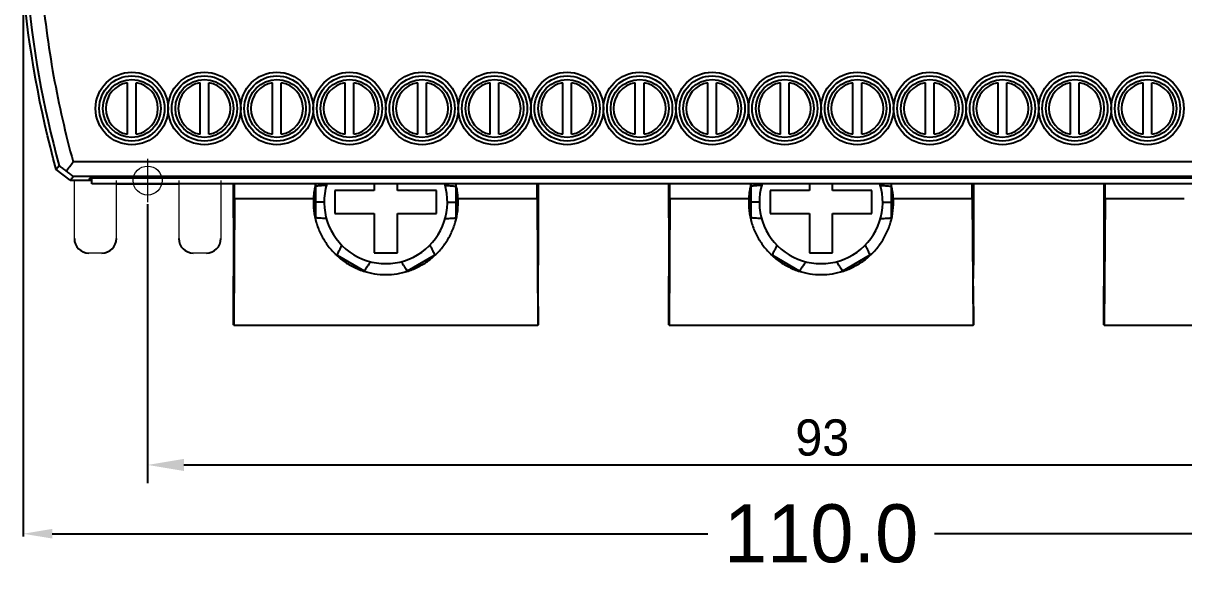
# Model space of a CAD drawing. Header units: millimetres. Extents: x 107 to 2900, y 85 to 3996.
# Drawn here: x 2151 to 2231, y 3603.1 to 3640.9 of the extents above; entities that cross this region are included whole.
import ezdxf
from ezdxf.lldxf.tags import DXFTag

# ---------------------------------------------------------------- set-up
doc = ezdxf.new("R2010")
doc.units = ezdxf.units.MM
doc.layers.add('2', color=7, linetype='Continuous')
doc.styles.get("Standard").update_dxf_attribs({"font": 'BareunDotumPro1.ttf'})
tags = doc.linetypes.add('ACAD_ISO03W100', pattern=[30, 12, -18]).pattern_tags.tags
tags[6:7] = [DXFTag(74, 4), DXFTag(75, 0), DXFTag(340, '0'), DXFTag(46, 1.0), DXFTag(50, 0.0), DXFTag(44, 0.0), DXFTag(45, 0.0)]
tags[4:5] = [DXFTag(74, 4), DXFTag(75, 0), DXFTag(340, '0'), DXFTag(46, 1.0), DXFTag(50, 0.0), DXFTag(44, 0.0), DXFTag(45, 0.0)]
doc.dimstyles.new('ISO-25', dxfattribs={"dimtxt": 2.5, "dimasz": 2.5, "dimexe": 1.25, "dimexo": 0.625, "dimtad": 1, "dimtxsty": 'Standard', "dimcen": 2.5, "dimadec": 0, "dimazin": 0, "dimtfac": 1, "dimtmove": 0, "dimatfit": 3, "dimfxl": 0, "dimarcsym": 0})
doc.dimstyles.get("Standard").update_dxf_attribs({"dimtxt": 4, "dimasz": 2, "dimexe": 0.2, "dimexo": 1, "dimgap": 0.09, "dimtad": 0, "dimtoh": 1, "dimdec": 1, "dimzin": 0, "dimdsep": 46, "dimtxsty": 'Standard', "dimcen": -3, "dimadec": 0, "dimazin": 0, "dimtfac": 1, "dimtdec": 1, "dimtofl": 0, "dimtmove": 0, "dimatfit": 3, "dimfxl": 0, "dimtolj": 1, "dimtzin": 0, "dimarcsym": 0})

# ---------------------------------------------------------------- blocks, each defined once
blk = doc.blocks.new('*D39')
at = {"color": 0, "lineweight": -2}
for p, q in [((2151.003, 3642.481), (2151.003, 3605.541)), ((2260.991, 3642.615), (2260.991, 3605.541)), ((2153.003, 3605.741), (2198.193, 3605.741)), ((2258.991, 3605.741), (2213.801, 3605.741))]:
    blk.add_line(p, q, dxfattribs=at)
at = {"color": 0}
for points in [[(2153.003, 3606.074), (2153.003, 3605.408), (2151.003, 3605.741)], [(2258.991, 3605.408), (2258.991, 3606.074), (2260.991, 3605.741)]]:
    blk.add_solid(points, dxfattribs=at)
at = {"layer": 'Defpoints', "color": 0}
for p in [(2151.003, 3643.481), (2260.991, 3643.615), (2260.991, 3605.741)]:
    blk.add_point(p, dxfattribs=at)
at = {"color": 0, "insert": (2205.997, 3605.741), "char_height": 4, "attachment_point": 5}
blk.add_mtext('\\A1;110.0', dxfattribs=at)
blk = doc.blocks.new('*D53')
at = {"color": 0, "lineweight": -2}
for p, q in [((2159.577, 3628.468), (2159.577, 3609.235)), ((2252.574, 3627.99), (2252.574, 3609.235)), ((2162.077, 3610.485), (2250.074, 3610.485))]:
    blk.add_line(p, q, dxfattribs=at)
at = {"color": 0}
for points in [[(2162.077, 3610.902), (2162.077, 3610.068), (2159.577, 3610.485)], [(2250.074, 3610.068), (2250.074, 3610.902), (2252.574, 3610.485)]]:
    blk.add_solid(points, dxfattribs=at)
at = {"layer": 'Defpoints', "color": 0}
for p in [(2159.577, 3629.093), (2252.574, 3628.615), (2252.574, 3610.485)]:
    blk.add_point(p, dxfattribs=at)
at = {"color": 0, "insert": (2206.076, 3612.36), "char_height": 2.5, "attachment_point": 5}
blk.add_mtext('93', dxfattribs=at)

msp = doc.modelspace()

# ---------------------------------------------------------------- linework, layer by layer
at = {"color": 7, "linetype": 'Continuous'}
for p, q in [((2158.191, 3633.29), (2158.191, 3636.84)), ((2158.791, 3633.29), (2158.791, 3636.84)), ((2163.191, 3633.29), (2163.191, 3636.84)), ((2163.791, 3633.29), (2163.791, 3636.84)), ((2168.191, 3633.29), (2168.191, 3636.84)), ((2168.791, 3633.29), (2168.791, 3636.84)), ((2173.191, 3633.29), (2173.191, 3636.84)), ((2173.791, 3633.29), (2173.791, 3636.84)), ((2178.191, 3633.29), (2178.191, 3636.84)), ((2178.791, 3633.29), (2178.791, 3636.84)), ((2183.191, 3633.29), (2183.191, 3636.84)), ((2183.791, 3633.29), (2183.791, 3636.84)), ((2188.191, 3633.29), (2188.191, 3636.84)), ((2188.791, 3633.29), (2188.791, 3636.84)), ((2193.191, 3633.29), (2193.191, 3636.84)), ((2193.791, 3633.29), (2193.791, 3636.84)), ((2198.191, 3633.29), (2198.191, 3636.84)), ((2198.791, 3633.29), (2198.791, 3636.84)), ((2203.191, 3633.29), (2203.191, 3636.84)), ((2203.791, 3633.29), (2203.791, 3636.84)), ((2208.191, 3633.29), (2208.191, 3636.84)), ((2208.791, 3633.29), (2208.791, 3636.84)), ((2213.191, 3633.29), (2213.191, 3636.84)), ((2213.791, 3633.29), (2213.791, 3636.84)), ((2218.191, 3633.29), (2218.191, 3636.84)), ((2218.791, 3633.29), (2218.791, 3636.84)), ((2223.191, 3633.29), (2223.191, 3636.84)), ((2223.791, 3633.29), (2223.791, 3636.84)), ((2228.191, 3633.29), (2228.191, 3636.84)), ((2228.791, 3633.29), (2228.791, 3636.84)), ((2153.482, 3631.112), (2153.284, 3630.848)), ((2154.247, 3630.115), (2153.284, 3630.848)), ((2257.537, 3631.376), (2154.446, 3631.376)), ((2154.247, 3630.115), (2155.741, 3630.115)), ((2257.536, 3630.376), (2154.446, 3630.376)), ((2155.542, 3630.115), (2155.616, 3630.274)), ((2155.616, 3630.274), (2256.366, 3630.274)), ((2155.741, 3629.865), (2155.741, 3630.274)), ((2256.241, 3629.865), (2155.741, 3629.865)), ((2165.479, 3629.865), (2165.491, 3625.159)), ((2165.492, 3621.415), (2165.543, 3629.865)), ((2165.567, 3628.862), (2165.567, 3629.865)), ((2171.142, 3629.683), (2171.142, 3627.547)), ((2175.191, 3629.415), (2172.491, 3629.415)), ((2172.491, 3629.415), (2172.491, 3627.815)), ((2175.191, 3629.865), (2175.191, 3629.415)), ((2176.791, 3629.415), (2176.791, 3629.865)), ((2179.491, 3629.415), (2176.791, 3629.415)), ((2179.491, 3627.815), (2179.491, 3629.415)), ((2180.841, 3627.547), (2180.841, 3629.683)), ((2186.416, 3628.862), (2186.416, 3629.865)), ((2186.491, 3621.415), (2186.44, 3629.865)), ((2186.504, 3629.865), (2186.491, 3625.159)), ((2195.479, 3629.865), (2195.491, 3625.159)), ((2195.492, 3621.415), (2195.543, 3629.865)), ((2195.567, 3628.862), (2195.567, 3629.865)), ((2201.142, 3629.683), (2201.142, 3627.547)), ((2205.191, 3629.415), (2202.491, 3629.415)), ((2202.491, 3629.415), (2202.491, 3627.815)), ((2205.191, 3629.865), (2205.191, 3629.415)), ((2206.791, 3629.415), (2206.791, 3629.865)), ((2209.491, 3629.415), (2206.791, 3629.415)), ((2209.491, 3627.815), (2209.491, 3629.415)), ((2210.841, 3627.547), (2210.841, 3629.683)), ((2216.416, 3628.862), (2216.416, 3629.865)), ((2216.491, 3621.415), (2216.44, 3629.865)), ((2216.504, 3629.865), (2216.491, 3625.159)), ((2225.479, 3629.865), (2225.491, 3625.159)), ((2225.492, 3621.415), (2225.543, 3629.865)), ((2225.567, 3628.862), (2225.567, 3629.865)), ((2165.567, 3628.862), (2165.515, 3620.131)), ((2165.567, 3628.862), (2171.009, 3628.862)), ((2171.741, 3628.615), (2171.142, 3628.615)), ((2180.241, 3628.615), (2180.841, 3628.615)), ((2180.973, 3628.862), (2186.416, 3628.862)), ((2186.416, 3628.862), (2186.468, 3620.131)), ((2195.567, 3628.862), (2195.515, 3620.131)), ((2195.567, 3628.862), (2201.009, 3628.862)), ((2201.741, 3628.615), (2201.142, 3628.615)), ((2210.241, 3628.615), (2210.841, 3628.615)), ((2210.973, 3628.862), (2216.416, 3628.862)), ((2216.416, 3628.862), (2216.468, 3620.131)), ((2225.567, 3628.862), (2225.515, 3620.131)), ((2225.567, 3628.862), (2231.009, 3628.862)), ((2172.491, 3627.815), (2175.191, 3627.815)), ((2175.191, 3627.815), (2175.191, 3625.115)), ((2176.791, 3627.815), (2179.491, 3627.815)), ((2176.791, 3625.115), (2176.791, 3627.815)), ((2202.491, 3627.815), (2205.191, 3627.815)), ((2205.191, 3627.815), (2205.191, 3625.115)), ((2206.791, 3627.815), (2209.491, 3627.815)), ((2206.791, 3625.115), (2206.791, 3627.815)), ((2165.491, 3625.159), (2165.503, 3623.345)), ((2175.191, 3625.115), (2176.791, 3625.115)), ((2186.491, 3625.159), (2186.479, 3623.345)), ((2195.491, 3625.159), (2195.503, 3623.345)), ((2205.191, 3625.115), (2206.791, 3625.115)), ((2216.491, 3625.159), (2216.479, 3623.345)), ((2225.491, 3625.159), (2225.503, 3623.345)), ((2172.642, 3624.949), (2174.491, 3623.881)), ((2177.491, 3623.881), (2179.341, 3624.949)), ((2202.642, 3624.949), (2204.491, 3623.881)), ((2207.491, 3623.881), (2209.341, 3624.949)), ((2165.492, 3620.138), (2165.492, 3621.415)), ((2186.491, 3621.415), (2186.49, 3620.138)), ((2195.492, 3620.138), (2195.492, 3621.415)), ((2216.491, 3621.415), (2216.49, 3620.138)), ((2225.492, 3620.138), (2225.492, 3621.415)), ((2165.515, 3620.131), (2165.492, 3620.138)), ((2165.515, 3620.131), (2186.468, 3620.131)), ((2165.525, 3620.131), (2165.525, 3620.115)), ((2165.525, 3620.115), (2167.377, 3620.115)), ((2165.611, 3620.115), (2165.611, 3620.131)), ((2167.377, 3620.115), (2167.377, 3620.131)), ((2167.388, 3620.131), (2167.388, 3620.115)), ((2167.388, 3620.115), (2186.457, 3620.115)), ((2167.397, 3620.115), (2167.397, 3620.131)), ((2167.427, 3620.115), (2167.427, 3620.131)), ((2184.556, 3620.115), (2184.556, 3620.131)), ((2184.586, 3620.131), (2184.586, 3620.115)), ((2184.595, 3620.115), (2184.595, 3620.131)), ((2184.605, 3620.131), (2184.605, 3620.115)), ((2186.371, 3620.131), (2186.371, 3620.115)), ((2186.457, 3620.131), (2186.457, 3620.115)), ((2186.468, 3620.131), (2186.49, 3620.138)), ((2195.515, 3620.131), (2195.492, 3620.138)), ((2195.515, 3620.131), (2216.468, 3620.131)), ((2195.525, 3620.131), (2195.525, 3620.115)), ((2195.525, 3620.115), (2197.377, 3620.115)), ((2195.611, 3620.115), (2195.611, 3620.131)), ((2197.377, 3620.115), (2197.377, 3620.131)), ((2197.388, 3620.131), (2197.388, 3620.115)), ((2197.388, 3620.115), (2216.457, 3620.115)), ((2197.397, 3620.115), (2197.397, 3620.131)), ((2197.427, 3620.115), (2197.427, 3620.131)), ((2214.556, 3620.115), (2214.556, 3620.131)), ((2214.586, 3620.131), (2214.586, 3620.115)), ((2214.595, 3620.115), (2214.595, 3620.131)), ((2214.605, 3620.131), (2214.605, 3620.115)), ((2216.371, 3620.131), (2216.371, 3620.115)), ((2216.457, 3620.131), (2216.457, 3620.115)), ((2216.468, 3620.131), (2216.49, 3620.138)), ((2225.515, 3620.131), (2225.492, 3620.138)), ((2225.515, 3620.131), (2246.468, 3620.131)), ((2225.525, 3620.131), (2225.525, 3620.115)), ((2225.525, 3620.115), (2227.377, 3620.115)), ((2225.611, 3620.115), (2225.611, 3620.131)), ((2227.377, 3620.115), (2227.377, 3620.131)), ((2227.388, 3620.131), (2227.388, 3620.115)), ((2227.388, 3620.115), (2246.457, 3620.115)), ((2227.397, 3620.115), (2227.397, 3620.131)), ((2227.427, 3620.115), (2227.427, 3620.131))]:
    msp.add_line(p, q, dxfattribs=at)
msp.add_line((2157.427, 3629.865), (2161.727, 3629.865))
for centre, radius in [((2158.491, 3635.065), 2.5), ((2158.491, 3635.065), 2.25), ((2163.491, 3635.065), 2.5), ((2163.491, 3635.065), 2.25), ((2168.491, 3635.065), 2.5), ((2168.491, 3635.065), 2.25), ((2173.491, 3635.065), 2.5), ((2173.491, 3635.065), 2.25), ((2178.491, 3635.065), 2.5), ((2178.491, 3635.065), 2.25), ((2183.491, 3635.065), 2.5), ((2183.491, 3635.065), 2.25), ((2188.491, 3635.065), 2.5), ((2188.491, 3635.065), 2.25), ((2193.491, 3635.065), 2.5), ((2193.491, 3635.065), 2.25), ((2198.491, 3635.065), 2.5), ((2198.491, 3635.065), 2.25), ((2203.491, 3635.065), 2.5), ((2203.491, 3635.065), 2.25), ((2208.491, 3635.065), 2.5), ((2208.491, 3635.065), 2.25), ((2213.491, 3635.065), 2.5), ((2213.491, 3635.065), 2.25), ((2218.491, 3635.065), 2.5), ((2218.491, 3635.065), 2.25), ((2223.491, 3635.065), 2.5), ((2223.491, 3635.065), 2.25), ((2228.491, 3635.065), 2.5), ((2228.491, 3635.065), 2.25), ((2158.491, 3635.065), 2), ((2163.491, 3635.065), 2), ((2168.491, 3635.065), 2), ((2173.491, 3635.065), 2), ((2178.491, 3635.065), 2), ((2183.491, 3635.065), 2), ((2188.491, 3635.065), 2), ((2193.491, 3635.065), 2), ((2198.491, 3635.065), 2), ((2203.491, 3635.065), 2), ((2208.491, 3635.065), 2), ((2213.491, 3635.065), 2), ((2218.491, 3635.065), 2), ((2223.491, 3635.065), 2), ((2228.491, 3635.065), 2)]:
    msp.add_circle(centre, radius, dxfattribs=at)
for centre, radius, start, end in [((2158.491, 3635.065), 1.8, 99.59407, 260.40593), ((2158.491, 3635.065), 1.8, 279.59407, 80.40593), ((2163.491, 3635.065), 1.8, 99.59407, 260.40593), ((2163.491, 3635.065), 1.8, 279.59407, 80.40593), ((2168.491, 3635.065), 1.8, 99.59407, 260.40593), ((2168.491, 3635.065), 1.8, 279.59407, 80.40593), ((2173.491, 3635.065), 1.8, 99.59407, 260.40593), ((2173.491, 3635.065), 1.8, 279.59407, 80.40593), ((2178.491, 3635.065), 1.8, 99.59407, 260.40593), ((2178.491, 3635.065), 1.8, 279.59407, 80.40593), ((2183.491, 3635.065), 1.8, 99.59407, 260.40593), ((2183.491, 3635.065), 1.8, 279.59407, 80.40593), ((2188.491, 3635.065), 1.8, 99.59407, 260.40593), ((2188.491, 3635.065), 1.8, 279.59407, 80.40593), ((2193.491, 3635.065), 1.8, 99.59407, 260.40593), ((2193.491, 3635.065), 1.8, 279.59407, 80.40593), ((2198.491, 3635.065), 1.8, 99.59407, 260.40593), ((2198.491, 3635.065), 1.8, 279.59407, 80.40593), ((2203.491, 3635.065), 1.8, 99.59407, 260.40593), ((2203.491, 3635.065), 1.8, 279.59407, 80.40593), ((2208.491, 3635.065), 1.8, 99.59407, 260.40593), ((2208.491, 3635.065), 1.8, 279.59407, 80.40593), ((2213.491, 3635.065), 1.8, 99.59407, 260.40593), ((2213.491, 3635.065), 1.8, 279.59407, 80.40593), ((2218.491, 3635.065), 1.8, 99.59407, 260.40593), ((2218.491, 3635.065), 1.8, 279.59407, 80.40593), ((2223.491, 3635.065), 1.8, 99.59407, 260.40593), ((2223.491, 3635.065), 1.8, 279.59407, 80.40593), ((2228.491, 3635.065), 1.8, 99.59407, 260.40593), ((2228.491, 3635.065), 1.8, 279.59407, 80.40593), ((2175.991, 3628.615), 4.988, 165.44905, 177.16164), ((2174.142, 3629.683), 3, 178.50045, 180), ((2175.991, 3628.615), 4.25, 162.85574, 17.14426), ((2175.991, 3628.615), 4.988, 2.83836, 14.55095), ((2177.841, 3629.683), 3, 0, 1.49895), ((2205.991, 3628.615), 4.988, 165.44905, 177.16164), ((2204.142, 3629.683), 3, 178.50045, 180), ((2205.991, 3628.615), 4.25, 162.85574, 17.14426), ((2205.991, 3628.615), 4.988, 2.83836, 14.55095), ((2207.841, 3629.683), 3, 0, 1.49895), ((2174.142, 3627.547), 3, 180, 181.29858), ((2177.841, 3627.547), 3, 358.7008, 0), ((2204.142, 3627.547), 3, 180, 181.29858), ((2207.841, 3627.547), 3, 358.7008, 0), ((2155.527, 3626.093), 1, 180, 270), ((2156.427, 3626.093), 1, 270, 0), ((2162.727, 3626.093), 1, 180, 270), ((2163.627, 3626.093), 1, 270, 0), ((2174.142, 3627.547), 3, 237.11814, 240), ((2177.841, 3627.547), 3, 300, 302.88139), ((2204.142, 3627.547), 3, 237.11814, 240), ((2207.841, 3627.547), 3, 300, 302.88139), ((2175.991, 3626.479), 3, 240, 242.90654), ((2175.991, 3626.479), 3, 297.0921, 300), ((2205.991, 3626.479), 3, 240, 242.90654), ((2205.991, 3626.479), 3, 297.0921, 300)]:
    msp.add_arc(centre, radius, start, end, dxfattribs=at)
for points in [[(2153.284, 3630.848), (2152.141, 3634.971), (2151.374, 3639.218), (2151.003, 3643.481)], [(2151.253, 3643.618), (2151.613, 3639.399), (2152.363, 3635.195), (2153.482, 3631.112)]]:
    msp.add_open_spline(points, degree=3, dxfattribs=at)
for points, knots in [([(2152.252, 3643.669), (2152.436, 3641.534), (2152.987, 3637.397), (2153.91, 3633.328), (2154.446, 3631.376)], [0, 0, 0, 0, 6.428973, 12.500221, 12.500221, 12.500221, 12.500221]), ([(2153.482, 3631.112), (2153.564, 3631.051), (2153.726, 3630.931), (2153.889, 3630.81), (2153.97, 3630.75)], [0, 0, 0, 0, 0.3048442, 0.607571, 0.607571, 0.607571, 0.607571]), ([(2153.97, 3630.75), (2154.049, 3630.855), (2154.208, 3631.064), (2154.367, 3631.272), (2154.446, 3631.376)], [0, 0, 0, 0, 0.3940557, 0.7863459, 0.7863459, 0.7863459, 0.7863459]), ([(2153.97, 3630.75), (2154.05, 3630.688), (2154.208, 3630.563), (2154.367, 3630.439), (2154.446, 3630.376)], [0, 0, 0, 0, 0.302627, 0.6053021, 0.6053021, 0.6053021, 0.6053021]), ([(2154.446, 3630.376), (2154.424, 3630.347), (2154.38, 3630.289), (2154.314, 3630.202), (2154.269, 3630.144), (2154.247, 3630.115)], [0, 0, 0, 0, 0.1094868, 0.2188868, 0.3282, 0.3282, 0.3282, 0.3282]), ([(2171.896, 3629.751), (2171.814, 3629.75), (2171.661, 3629.746), (2171.459, 3629.735), (2171.291, 3629.723), (2171.209, 3629.706), (2171.142, 3629.696), (2171.142, 3629.683)], [0, 0, 0, 0, 0.2450115, 0.4560913, 0.618741, 0.72209, 0.7614164, 0.7614164, 0.7614164, 0.7614164]), ([(2180.087, 3629.751), (2180.168, 3629.75), (2180.321, 3629.746), (2180.523, 3629.735), (2180.692, 3629.723), (2180.774, 3629.706), (2180.841, 3629.696), (2180.841, 3629.683)], [0, 0, 0, 0, 0.2450029, 0.4560786, 0.6187298, 0.7220862, 0.7614235, 0.7614235, 0.7614235, 0.7614235]), ([(2201.896, 3629.751), (2201.814, 3629.75), (2201.661, 3629.746), (2201.459, 3629.735), (2201.291, 3629.723), (2201.209, 3629.706), (2201.142, 3629.696), (2201.142, 3629.683)], [0, 0, 0, 0, 0.2450115, 0.4560913, 0.618741, 0.72209, 0.7614164, 0.7614164, 0.7614164, 0.7614164]), ([(2210.087, 3629.751), (2210.168, 3629.75), (2210.321, 3629.746), (2210.523, 3629.735), (2210.692, 3629.723), (2210.774, 3629.706), (2210.841, 3629.696), (2210.841, 3629.683)], [0, 0, 0, 0, 0.2450029, 0.4560786, 0.6187298, 0.7220862, 0.7614235, 0.7614235, 0.7614235, 0.7614235]), ([(2171.009, 3628.862), (2170.994, 3628.584), (2171.012, 3628.026), (2171.177, 3627.207), (2171.473, 3626.431), (2171.891, 3625.719), (2172.413, 3625.092), (2173.025, 3624.562), (2173.706, 3624.142), (2174.439, 3623.837), (2175.207, 3623.652), (2175.73, 3623.611), (2175.991, 3623.611)], [0, 0, 0, 0, 0.835004, 1.667068, 2.494873, 3.316355, 4.129748, 4.934632, 5.731491, 6.521829, 7.307578, 8.090033, 8.090033, 8.090033, 8.090033]), ([(2175.991, 3623.611), (2176.252, 3623.611), (2176.776, 3623.652), (2177.543, 3623.837), (2178.277, 3624.142), (2178.958, 3624.562), (2179.569, 3625.092), (2180.092, 3625.719), (2180.509, 3626.431), (2180.806, 3627.207), (2180.971, 3628.026), (2180.988, 3628.584), (2180.973, 3628.862)], [0, 0, 0, 0, 0.782456, 1.568205, 2.358543, 3.155402, 3.960285, 4.773678, 5.59516, 6.422966, 7.255029, 8.090033, 8.090033, 8.090033, 8.090033]), ([(2201.009, 3628.862), (2200.994, 3628.584), (2201.012, 3628.026), (2201.177, 3627.207), (2201.473, 3626.431), (2201.891, 3625.719), (2202.413, 3625.092), (2203.025, 3624.562), (2203.706, 3624.142), (2204.439, 3623.837), (2205.207, 3623.652), (2205.73, 3623.611), (2205.991, 3623.611)], [0, 0, 0, 0, 0.835004, 1.667068, 2.494873, 3.316355, 4.129748, 4.934632, 5.731491, 6.521829, 7.307578, 8.090033, 8.090033, 8.090033, 8.090033]), ([(2205.991, 3623.611), (2206.252, 3623.611), (2206.776, 3623.652), (2207.543, 3623.837), (2208.277, 3624.142), (2208.958, 3624.562), (2209.569, 3625.092), (2210.092, 3625.719), (2210.509, 3626.431), (2210.806, 3627.207), (2210.971, 3628.026), (2210.988, 3628.584), (2210.973, 3628.862)], [0, 0, 0, 0, 0.782456, 1.568205, 2.358543, 3.155402, 3.960285, 4.773678, 5.59516, 6.422966, 7.255029, 8.090033, 8.090033, 8.090033, 8.090033]), ([(2171.896, 3627.479), (2171.814, 3627.481), (2171.661, 3627.485), (2171.459, 3627.496), (2171.291, 3627.507), (2171.209, 3627.524), (2171.142, 3627.534), (2171.142, 3627.547)], [0, 0, 0, 0, 0.2450029, 0.4560786, 0.6187298, 0.7220862, 0.7614235, 0.7614235, 0.7614235, 0.7614235]), ([(2180.087, 3627.479), (2180.168, 3627.481), (2180.321, 3627.485), (2180.523, 3627.496), (2180.692, 3627.507), (2180.774, 3627.524), (2180.841, 3627.534), (2180.841, 3627.547)], [0, 0, 0, 0, 0.2450115, 0.4560913, 0.618741, 0.72209, 0.7614164, 0.7614164, 0.7614164, 0.7614164]), ([(2201.896, 3627.479), (2201.814, 3627.481), (2201.661, 3627.485), (2201.459, 3627.496), (2201.291, 3627.507), (2201.209, 3627.524), (2201.142, 3627.534), (2201.142, 3627.547)], [0, 0, 0, 0, 0.2450029, 0.4560786, 0.6187298, 0.7220862, 0.7614235, 0.7614235, 0.7614235, 0.7614235]), ([(2210.087, 3627.479), (2210.168, 3627.481), (2210.321, 3627.485), (2210.523, 3627.496), (2210.692, 3627.507), (2210.774, 3627.524), (2210.841, 3627.534), (2210.841, 3627.547)], [0, 0, 0, 0, 0.2450115, 0.4560913, 0.618741, 0.72209, 0.7614164, 0.7614164, 0.7614164, 0.7614164]), ([(2172.96, 3625.637), (2172.92, 3625.565), (2172.847, 3625.431), (2172.755, 3625.25), (2172.681, 3625.099), (2172.655, 3625.019), (2172.63, 3624.956), (2172.642, 3624.949)], [0, 0, 0, 0, 0.245014, 0.4560947, 0.6187433, 0.722089, 0.7614107, 0.7614107, 0.7614107, 0.7614107]), ([(2179.023, 3625.637), (2179.062, 3625.565), (2179.135, 3625.431), (2179.227, 3625.25), (2179.301, 3625.099), (2179.327, 3625.019), (2179.352, 3624.956), (2179.341, 3624.949)], [0, 0, 0, 0, 0.2450027, 0.4560782, 0.6187292, 0.7220854, 0.7614223, 0.7614223, 0.7614223, 0.7614223]), ([(2202.96, 3625.637), (2202.92, 3625.565), (2202.847, 3625.431), (2202.755, 3625.25), (2202.681, 3625.099), (2202.655, 3625.019), (2202.63, 3624.956), (2202.642, 3624.949)], [0, 0, 0, 0, 0.245014, 0.4560947, 0.6187433, 0.722089, 0.7614107, 0.7614107, 0.7614107, 0.7614107]), ([(2209.023, 3625.637), (2209.062, 3625.565), (2209.135, 3625.431), (2209.227, 3625.25), (2209.301, 3625.099), (2209.327, 3625.019), (2209.352, 3624.956), (2209.341, 3624.949)], [0, 0, 0, 0, 0.2450027, 0.4560782, 0.6187292, 0.7220854, 0.7614223, 0.7614223, 0.7614223, 0.7614223]), ([(2174.927, 3624.501), (2174.885, 3624.431), (2174.805, 3624.3), (2174.695, 3624.13), (2174.601, 3623.991), (2174.545, 3623.928), (2174.503, 3623.875), (2174.491, 3623.881)], [0, 0, 0, 0, 0.2450028, 0.4560784, 0.6187295, 0.7220858, 0.7614231, 0.7614231, 0.7614231, 0.7614231]), ([(2177.055, 3624.501), (2177.097, 3624.431), (2177.177, 3624.3), (2177.288, 3624.13), (2177.382, 3623.991), (2177.438, 3623.928), (2177.48, 3623.875), (2177.491, 3623.881)], [0, 0, 0, 0, 0.2450141, 0.4560949, 0.6187436, 0.7220894, 0.7614113, 0.7614113, 0.7614113, 0.7614113]), ([(2204.927, 3624.501), (2204.885, 3624.431), (2204.805, 3624.3), (2204.695, 3624.13), (2204.601, 3623.991), (2204.545, 3623.928), (2204.503, 3623.875), (2204.491, 3623.881)], [0, 0, 0, 0, 0.2450028, 0.4560784, 0.6187295, 0.7220858, 0.7614231, 0.7614231, 0.7614231, 0.7614231]), ([(2207.055, 3624.501), (2207.097, 3624.431), (2207.177, 3624.3), (2207.288, 3624.13), (2207.382, 3623.991), (2207.438, 3623.928), (2207.48, 3623.875), (2207.491, 3623.881)], [0, 0, 0, 0, 0.2450141, 0.4560949, 0.6187436, 0.7220894, 0.7614113, 0.7614113, 0.7614113, 0.7614113])]:
    msp.add_open_spline(points, degree=3, knots=knots, dxfattribs=at)
at = {"layer": '2', "linetype": 'ACAD_ISO03W100', "lineweight": 5}
for p, q in [((2159.577, 3631.593), (2159.577, 3628.593)), ((2154.527, 3626.093), (2154.527, 3630.093)), ((2157.427, 3626.093), (2157.427, 3630.093)), ((2161.727, 3630.093), (2161.727, 3626.093)), ((2164.627, 3630.093), (2164.627, 3626.093)), ((2156.427, 3625.093), (2155.527, 3625.093)), ((2163.627, 3625.093), (2162.727, 3625.093))]:
    msp.add_line(p, q, dxfattribs=at)
msp.add_circle((2159.577, 3630.093), 1, dxfattribs=at)

# ---------------------------------------------------------------- dimensions: what is measured, and where the dimension line sits
dim = msp.add_linear_dim(base=(2260.991, 3605.741), p1=(2151.003, 3643.481), p2=(2260.991, 3643.615), dimstyle='Standard')
dim.commit()
dim.dimension.update_dxf_attribs({"geometry": '*D39', "text_midpoint": (2205.997, 3605.741)})
dim = msp.add_linear_dim(base=(2252.574, 3610.485), p1=(2159.577, 3629.093), p2=(2252.574, 3628.615), dimstyle='ISO-25', override={"dimfxl": 3})
dim.commit()
dim.dimension.update_dxf_attribs({"geometry": '*D53', "text_midpoint": (2206.076, 3612.36)})

doc.saveas('drawing.dxf')
